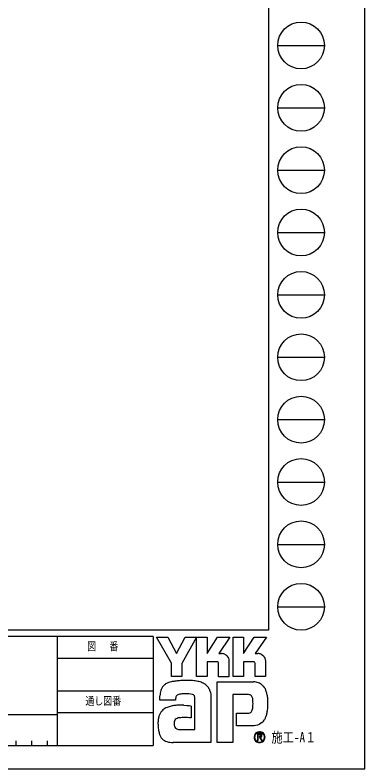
# Model space of a CAD drawing. Units: millimetres, scale not verified. Extents: x -18922 to 18922, y -13365 to 13365.
# Drawn here: x 13870 to 18922, y -13365 to -2487 of the extents above; entities that cross this region are included whole.
import ezdxf
from ezdxf.enums import TextEntityAlignment as Align

# ---------------------------------------------------------------- set-up
doc = ezdxf.new("R2010")
doc.units = ezdxf.units.MM
doc.header["$LTSCALE"] = 70
doc.layers.add('0-8_YKK_ZWAK', color=7, linetype='Continuous')
doc.styles.add('ＭＳ ゴシック', font='')
doc.styles.get('ＭＳ ゴシック').set_extended_font_data('MS Gothic')

msp = doc.modelspace()

# ---------------------------------------------------------------- linework, layer by layer
at = {"layer": '0-8_YKK_ZWAK'}
for p, q in [((17527.59, 12487.5), (17527.59, -11362.5)), ((17662.59, -2925), (18337.59, -2925)), ((17662.59, -3825), (18337.59, -3825)), ((17662.59, -4725), (18337.59, -4725)), ((17662.59, -5625), (18337.59, -5625)), ((17662.59, -6525), (18337.59, -6525)), ((17662.59, -7425), (18337.59, -7425)), ((17662.59, -8325), (18337.59, -8325)), ((17662.59, -9225), (18337.59, -9225)), ((17662.59, -10125), (18337.59, -10125)), ((17662.59, -11025), (18337.59, -11025)), ((17527.59, -11362.5), (-17572.41, -11362.5)), ((14478.84, -11452.5), (9832.59, -11452.5)), ((14478.84, -11452.5), (14478.84, -13027.5)), ((15862.59, -11452.5), (14478.84, -11452.5)), ((15862.59, -11452.5), (15862.59, -13027.5)), ((14478.84, -11767.5), (15862.59, -11767.5)), ((14478.84, -12240), (15862.59, -12240)), ((9832.59, -12577.5), (14478.84, -12577.5)), ((15862.59, -12555), (14478.84, -12555)), ((9832.59, -13027.5), (14478.84, -13027.5)), ((13882.59, -12960), (13882.59, -13027.5)), ((14107.59, -12960), (14107.59, -13027.5)), ((14332.59, -12960), (14332.59, -13027.5)), ((14478.84, -13027.5), (15862.59, -13027.5)), ((17400.03, -12977.91), (17400.03, -12977.91))]:
    msp.add_line(p, q, dxfattribs=at)
for points in [[(-18922.5, -13365), (18922.5, -13365), (18922.5, 13365), (-18922.5, 13365)], [(15912.09, -11466), (16077.74, -11466), (16202.12, -11700.45), (16326.18, -11466), (16491.94, -11466), (16279.52, -11843.96), (16279.52, -12033.6), (16128.44, -12033.6), (16128.44, -11838.86)]]:
    msp.add_lwpolyline(points, close=True, dxfattribs=at)
for points in [[(16787.46, -11819.74), (16644.46, -11819.74), (16644.46, -12033.43), (16492.11, -12033.43), (16492.11, -11466), (16644.46, -11466), (16644.46, -11698.13), (16794.31, -11466), (16973.27, -11466), (16812.72, -11700.95), (16818.41, -11700.95), (16824.69, -11700.95), (16831.14, -11700.95), (16837.34, -11700.95), (16842.89, -11700.95), (16847.37, -11700.95), (16850.36, -11700.95), (16851.45, -11700.95)], [(17313.8, -11819.74), (17170.96, -11819.74), (17170.96, -12033.6), (17018.53, -12033.6), (17018.53, -11466), (17170.96, -11466), (17170.96, -11698.13), (17320.65, -11466), (17499.61, -11466), (17339.05, -11700.95), (17344.8, -11700.95), (17351.11, -11700.95), (17357.57, -11700.95), (17363.76, -11700.95), (17369.29, -11700.95), (17373.74, -11700.95), (17376.71, -11700.95), (17377.79, -11700.95)], [(16895.28, -11709.96), (16913.47, -11720.35), (16928.88, -11733.9), (16941.26, -11750.03), (16950.4, -11768.17), (16956.05, -11787.74), (16957.99, -11808.16), (16957.99, -12033.98), (16809.35, -12033.98), (16809.35, -11841.34)], [(17421.67, -11709.96), (17439.92, -11720.35), (17455.38, -11733.9), (17467.83, -11750.03), (17477.02, -11768.17), (17482.71, -11787.74), (17484.66, -11808.16), (17484.66, -12033.6), (17335.68, -12033.6), (17335.68, -11841.34)], [(17229.91, -12291.78), (17015.37, -12291.78), (17015.37, -12982.5), (16790.54, -12982.5), (16790.54, -12108.56), (17313.09, -12108.56)], [(17454.21, -12170.3), (17468.87, -12188.81), (17479.86, -12206.74), (17487.52, -12222.97)], [(16684.69, -12236.25), (16691.07, -12262.06), (16694.69, -12289.69), (16695.83, -12319.14), (16695.83, -12982.5), (16152.99, -12982.5)], [(16444.74, -12294.56), (16430.73, -12289.06), (16408.32, -12284.4), (16379.74, -12280.96), (16347.18, -12279.12), (16312.88, -12279.27), (16279.03, -12281.78)], [(16221.58, -12295.4), (16211.13, -12301.29), (16202.96, -12308.48), (16196.8, -12316.88), (16192.31, -12326.38), (16189.22, -12336.89), (16187.22, -12348.31), (16186.01, -12360.55), (16185.28, -12373.5), (15960.35, -12374.05), (15961.01, -12343.29), (15962.26, -12308.72)], [(16307.76, -12444.87), (16350.33, -12447.68), (16383.8, -12451.43), (16405.7, -12454.95), (16413.54, -12457.05), (16413.54, -12629.13), (16388.65, -12626.5), (16361.35, -12625.02), (16333.41, -12624.45), (16306.59, -12624.54), (16282.66, -12625.03), (16263.38, -12625.69), (16250.51, -12626.27), (16245.83, -12626.51), (16226.38, -12630.07), (16209.6, -12635.64), (16195.51, -12643.26), (16184.1, -12652.96), (16175.37, -12664.79), (16169.33, -12678.77), (16165.96, -12694.95), (16165.28, -12713.36), (16167.43, -12733.6), (16171.73, -12750.33), (16177.92, -12763.88), (16185.72, -12774.55), (16194.87, -12782.68), (16205.1, -12788.57), (16216.14, -12792.56), (16227.72, -12794.95), (16466.68, -12794.95), (16466.68, -12352.83), (16466.75, -12344.07), (16466.29, -12335.5), (16465.17, -12327.24), (16463.25, -12319.41), (16460.38, -12312.11), (16456.44, -12305.46), (16451.27, -12299.57), (16444.74, -12294.56)], [(17306.22, -12424.49), (17305.94, -12395.84), (17304.57, -12370.04), (17301.34, -12347.38), (17295.47, -12328.17)], [(17435.53, -12694.37), (17414.77, -12710.51), (17393.15, -12723.19), (17370.82, -12732.66), (17347.95, -12739.13), (17324.71, -12742.85), (17301.24, -12744.04), (17070.12, -12744.04), (17070.12, -12562.48), (17200.45, -12562.48), (17224.48, -12562.15), (17245.6, -12560.1), (17263.74, -12554.78)], [(17435.73, -12881.69), (17435.62, -12879.05), (17435.29, -12876.51), (17434.74, -12874.07), (17433.98, -12871.74), (17433.02, -12869.54), (17431.84, -12867.47), (17430.45, -12865.54), (17428.86, -12863.75), (17426.78, -12861.91), (17424.46, -12860.31), (17421.93, -12858.94), (17419.19, -12857.81), (17416.25, -12856.93), (17413.13, -12856.3), (17409.82, -12855.92), (17406.35, -12855.79), (17372.24, -12855.79), (17372.24, -12956.13), (17382.55, -12956.13), (17382.55, -12866.03), (17406.35, -12866.03), (17408.81, -12866.11), (17411.12, -12866.35), (17413.28, -12866.75), (17415.28, -12867.3), (17417.12, -12868), (17418.79, -12868.85), (17420.29, -12869.85), (17421.6, -12871)], [(17425.62, -12881.69), (17424.99, -12886.51), (17423.27, -12890.31), (17420.68, -12893.2), (17417.46, -12895.31), (17413.84, -12896.75), (17410.07, -12897.63), (17406.37, -12898.08), (17402.98, -12898.2), (17394.05, -12898.2), (17398.56, -12905.86), (17428.02, -12956.47), (17439.81, -12956.47), (17411.4, -12907.76), (17414.06, -12907.23), (17416.6, -12906.56), (17419.01, -12905.75), (17421.28, -12904.79), (17423.41, -12903.7), (17425.38, -12902.47), (17427.21, -12901.1), (17428.86, -12899.59)]]:
    msp.add_lwpolyline(points, dxfattribs=at)
for centre in [(18000.09, -2925), (18000.09, -3825), (18000.09, -4725), (18000.09, -5625), (18000.09, -6525), (18000.09, -7425), (18000.09, -8325), (18000.09, -9225), (18000.09, -10125), (18000.09, -11025)]:
    msp.add_circle(centre, 337.5, dxfattribs=at)
for centre, radius, start, end in [((16851.67, -11813.35), 112.4, 78.26798, 90.11215), ((16853.28, -11805.17), 104.06, 66.19963, 78.22058), ((17378, -11813.55), 112.6, 78.27851, 90.10826), ((17379.56, -11805.66), 104.55, 66.2483, 78.23226), ((16788.26, -11840.82), 21.09, 358.57817, 92.1683), ((17314.69, -11840.72), 21, 358.29941, 92.43455), ((16132.21, -12275.28), 162.33, 138.03852, 152.12015), ((16132.19, -12276.04), 162.82, 122.60463, 137.83438), ((16153.72, -12310.86), 203.75, 108.37421, 122.42809), ((16187.82, -12432.11), 329.63, 100.93159, 107.35499), ((16299.24, -12972.68), 881.54, 97.86054, 101.37938), ((16351.55, -13336.12), 1248.72, 94.90201, 97.9576), ((16355.11, -13365.2), 1278.01, 91.6169, 94.94971), ((16350.16, -13158.27), 1071.01, 87.51794, 91.66439), ((16364.07, -12859.99), 772.42, 81.92631, 87.59083), ((16405.14, -12578.54), 487.98, 73.67137, 82.05943), ((16466.07, -12374.63), 275.18, 60.60528, 73.9085), ((16491.01, -12324.89), 219.61, 52.17347, 59.90542), ((16513.32, -12296.02), 183.12, 43.55042, 52.14561), ((16525.6, -12284.14), 166.04, 34.48659, 43.50182), ((17304.55, -12348.96), 240.55, 78.73198, 87.96551), ((17311.6, -12312.89), 203.8, 69.03034, 78.69541), ((17318.18, -12295.35), 185.07, 59.39484, 68.9885), ((17321.22, -12290.01), 178.92, 50.3012, 59.3616), ((17320.11, -12291.27), 180.6, 42.05209, 50.28551), ((16370.12, -12332.06), 408.53, 171.55622, 176.72493), ((16231.68, -12311.4), 268.56, 163.48385, 171.57982), ((16162.22, -12290.79), 196.11, 152.2125, 163.4865), ((16280.96, -12436.33), 152.93, 102.4979, 112.84632), ((16310.55, -12563.97), 283.95, 96.37207, 102.75341), ((16525.69, -12283.89), 165.82, 25.58915, 34.43128), ((16510.94, -12290.8), 182.12, 17.43089, 25.54591), ((17231.14, -12402.05), 110.27, 77.94572, 90.63794), ((17230.91, -12342.65), 283.15, 14.76267, 25.00486), ((17057.26, -12389.98), 463.13, 7.9139, 14.95041), ((17240.72, -12357.07), 64.29, 60.20991, 77.92418), ((17246.94, -12345.39), 51.07, 39.8078, 59.75378), ((17238.21, -12352.07), 62.05, 22.65544, 39.38165), ((16883.8, -12415.2), 638.41, 2.54376, 8.01251), ((16784.38, -12420.43), 737.97, 357.76419, 2.60674), ((16136.44, -12665.31), 200.32, 120.60724, 130.53081), ((16157.77, -12701.58), 242.4, 112.58838, 120.58162), ((16186.47, -12770.54), 317.1, 106.61303, 112.59024), ((16231.61, -12922.26), 475.39, 99.87193, 106.59825), ((16256.9, -13064.73), 620.08, 94.78469, 99.91711), ((16269.21, -13206.47), 762.35, 90.80099, 94.81812), ((16271.08, -13312.01), 867.92, 87.57779, 90.82714), ((17190.22, -12479.12), 111.73, 334.00676, 347.34989), ((17066.24, -12450.41), 238.99, 347.14308, 355.40008), ((16794.91, -12427.09), 511.31, 355.2339, 0.29193), ((16812.76, -12422.26), 709.54, 352.8937, 357.82206), ((16240.42, -12693.13), 306.02, 164.97537, 174.56739), ((16166.06, -12673.3), 229.06, 153.89178, 164.94341), ((16132.18, -12657.01), 191.47, 142.04688, 153.80771), ((16125.64, -12652.33), 183.44, 130.60221, 141.94427), ((17242.74, -12507.43), 51.8, 293.91672, 314.09376), ((17235.67, -12501.19), 61.2, 314.78099, 333.92928), ((17326.62, -12552.42), 177.07, 326.23251, 339.61931), ((17160.32, -12488.03), 355.38, 339.22498, 347.31457), ((16961.17, -12441.57), 559.88, 347.15166, 352.97565), ((16371.6, -12705.69), 437.8, 174.55588, 182.47272), ((16616.24, -12701.84), 682.41, 181.90948, 187.89042), ((17285.53, -12525.24), 226.07, 311.57033, 318.66243), ((17259.36, -12502.29), 260.88, 318.67367, 325.29112), ((16329.12, -12742.23), 392.47, 187.80471, 196.36971), ((17400.16, -12906.85), 79.39, 90.09157, 179.92363), ((17399.87, -12906.2), 70.45, 89.86602, 135.149), ((17400.15, -12906.7), 79.23, 44.93442, 90.08536), ((17400.17, -12906.73), 70.99, 45.03108, 90.11509), ((16177.52, -12787.01), 234.4, 196.3102, 208.20993), ((16111.51, -12822.14), 159.62, 208.29777, 223.35561), ((16096.62, -12835.24), 139.8, 223.64205, 239.63663), ((17399.67, -12906.94), 78.9, 179.86065, 225.14399), ((17399.66, -12906.6), 70.59, 134.8007, 180.12175), ((17399.37, -12907.05), 70.3, 179.75513, 225.29722), ((17399.92, -12906.63), 71.27, 270.09072, 359.90926), ((17410.54, -12881.26), 15.09, 358.3894, 42.86139), ((17410.83, -12882.41), 24.9, 316.37674, 1.6565), ((17400.22, -12906.76), 70.97, 0.00643, 45.07115), ((17400.78, -12906.46), 78.62, 359.78949, 45.13288), ((17400.58, -12907.07), 78.81, 314.92572, 0.23508), ((16108.98, -12812.77), 165.44, 239.8785, 253.65355), ((16131.6, -12735.04), 246.4, 253.69102, 263.74909), ((16150.76, -12564.44), 418.07, 263.68487, 270.30455), ((17400.05, -12906.95), 79.16, 224.94536, 269.98445), ((17399.9, -12907.68), 70.22, 224.62822, 270.10973), ((17400.05, -12906.56), 79.55, 269.98802, 314.93777)]:
    msp.add_arc(centre, radius, start, end, dxfattribs=at)

# ---------------------------------------------------------------- texts
at = {"layer": '0-8_YKK_ZWAK', "style": 'ＭＳ ゴシック', "width": 0.8}
for s, height, p in [('図\u3000 番', 115.5, (14910.31, -11688.75)), ('通し図番', 115.5, (14885.11, -12476.25)), ('施工-A１', 148.5, (17572.59, -13027.5))]:
    msp.add_text(s, height=height, dxfattribs=at).set_placement(p, align=Align.BOTTOM_LEFT)

doc.saveas('drawing.dxf')
